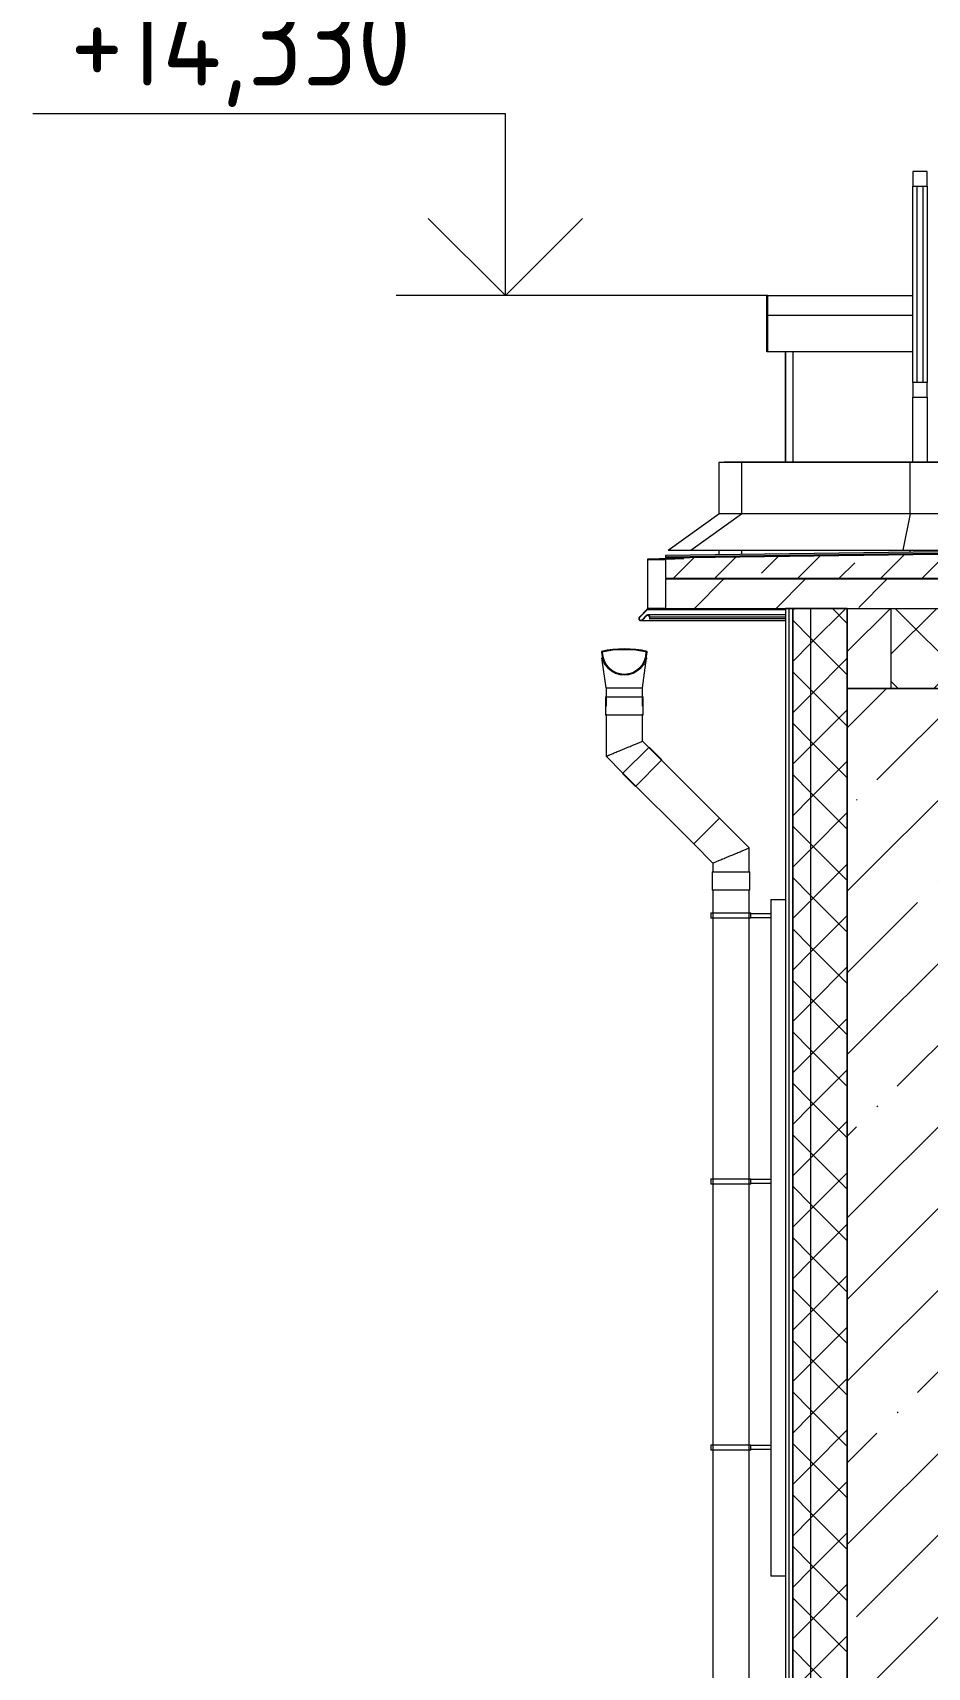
# Model space of a CAD drawing. Header units: millimetres. Extents: x -515342 to 330399, y -224905 to 507333.
# Drawn here: x 211699 to 214160, y 98591 to 103084 of the extents above; entities that cross this region are included whole.
import ezdxf

# ---------------------------------------------------------------- set-up
doc = ezdxf.new("R2010")
doc.units = ezdxf.units.MM
doc.layers.get('0').update_dxf_attribs({"lineweight": 0})
for name, color, linetype, lineweight in [('Аннотация', 7, 'Continuous', 0), ('Витраж', 7, 'Continuous', 0), ('Крыша', 7, 'Continuous', 0), ('Обобщенные модели', 7, 'Continuous', 0), ('Ограждение', 7, 'Continuous', 0), ('Отметки', 7, 'Continuous', 0), ('Перекрытие', 7, 'Continuous', 0), ('Стены', 7, 'Continuous', 0), ('Стены внутренние', 7, 'Continuous', 0), ('Стены наружные', 7, 'Continuous', 0), ('Стены несущие', 7, 'Continuous', 0), ('Стены отделка', 7, 'Continuous', 0), ('Стены перегородки', 7, 'Continuous', 0), ('Стены штриховка', 7, 'Continuous', 0)]:
    doc.layers.add(name, color=color, linetype=linetype, lineweight=lineweight)
doc.styles.add('GOST Common_1', font='', dxfattribs={"width": 0.9, "height": 250})
doc.styles.get('GOST Common_1').set_extended_font_data('GOST Common')
pattern_1 = [(45, (-6276.18, 7579.1), (-70.7107, 70.7107), []), (135, (-6276.18, 7579.1), (-70.7107, -70.7107), [])]

# ---------------------------------------------------------------- blocks, each defined once
blk = doc.blocks.new('Прямоугольный импост - АР_Откос_Металлический_50х330 Белый Правый-9899492-О_АР_П_Разрез 3-3')
at = {"layer": 'Витраж'}
for p, q in [((-16115, 2620), (-16075, 2620)), ((-16115, 2620), (-16115, 760)), ((-16075, 760), (-16115, 760))]:
    blk.add_line(p, q, dxfattribs=at)
blk = doc.blocks.new('Влж_Водосточная труба_Хомут - Хомут-9745428-О_АР_П_Разрез 3-3')
at = {"layer": 'Обобщенные модели'}
for p, q in [((-16170, 12630.8), (-16170, 12633.3)), ((-16115, 12630.8), (-16170, 12630.8)), ((-16170, 12618.3), (-16170, 12620.8)), ((-16170, 12620.8), (-16115, 12620.8))]:
    blk.add_line(p, q, dxfattribs=at)
for points in [[(-16170, 12630.7), (-16170, 12630.7), (-16170, 12630.8), (-16170, 12630.8)], [(-16170, 12620.8), (-16170, 12620.8), (-16170, 12620.8), (-16170, 12620.8)]]:
    blk.add_open_spline(points, degree=3, dxfattribs=at)
for points, knots in [([(-16170, 12630.8), (-16170, 12630.8), (-16170, 12630.8), (-16170, 12630.7), (-16170, 12630.7)], [0.49995738, 0.49995738, 0.49995738, 0.49995738, 0.51388889, 0.54861111, 0.54861111, 0.54861111, 0.54861111]), ([(-16170, 12620.8), (-16170, 12620.8), (-16170, 12620.8), (-16170, 12620.8), (-16170, 12620.8)], [0.5000435, 0.5000435, 0.5000435, 0.5000435, 0.51388889, 0.54861111, 0.54861111, 0.54861111, 0.54861111])]:
    blk.add_open_spline(points, degree=3, knots=knots, dxfattribs=at)
blk = doc.blocks.new('ASVP_ОМ_Водосточная воронка_Желоб - Водосточная воронка 125_100-9880137-О_АР_П_Разрез 3-3')
at = {"layer": 'Обобщенные модели'}
for p, q in [((-16568.4, 13251.5), (-16580, 13334)), ((-16468.4, 13251.5), (-16456.9, 13334)), ((-16569.9, 13226.5), (-16569.9, 13176.5)), ((-16569.9, 13226.5), (-16466.9, 13226.5)), ((-16568.4, 13251.5), (-16568.4, 13201.5)), ((-16568.4, 13251.5), (-16468.4, 13251.5)), ((-16468.4, 13201.5), (-16468.4, 13251.5)), ((-16466.9, 13176.5), (-16466.9, 13226.5)), ((-16466.9, 13176.5), (-16569.9, 13176.5))]:
    blk.add_line(p, q, dxfattribs=at)
for points, knots in [([(-16533.1, 13289.2), (-16536.5, 13290), (-16543.8, 13292.4), (-16552.3, 13297), (-16559, 13301.9), (-16562.8, 13305.3), (-16565.7, 13308.3), (-16567.7, 13310.6), (-16569.3, 13312.6), (-16570.3, 13314.1), (-16570.9, 13314.9), (-16571.4, 13315.5), (-16571.8, 13316.1), (-16572.3, 13317), (-16573.3, 13318.6), (-16574.6, 13320.8), (-16575.8, 13323.1), (-16576.5, 13324.6), (-16576.9, 13325.4), (-16577.1, 13326), (-16577.4, 13326.6), (-16577.7, 13327.3), (-16578.2, 13328.6), (-16578.9, 13330.4), (-16579.5, 13332.3), (-16579.8, 13333.4), (-16580, 13334)], [-0.4158887, -0.4158887, -0.4158887, -0.4158887, -0.3571429, -0.2857143, -0.25, -0.2142857, -0.1964286, -0.1785714, -0.1607143, -0.1517857, -0.1473214, -0.1428571, -0.1383929, -0.1339286, -0.125, -0.1071429, -0.0892857, -0.0803571, -0.0758929, -0.0714286, -0.0669643, -0.0625, -0.0535714, -0.0357143, -0.0178571, 0, 0, 0, 0]), ([(-16456.9, 13334), (-16457.1, 13333.4), (-16457.4, 13332.3), (-16458, 13330.4), (-16458.6, 13328.7), (-16459.2, 13327.4), (-16459.5, 13326.7), (-16459.7, 13326.1), (-16460, 13325.5), (-16460.4, 13324.7), (-16461.1, 13323.2), (-16462.2, 13320.9), (-16463.5, 13318.6), (-16464.5, 13317.1), (-16465.1, 13316.2), (-16465.5, 13315.6), (-16465.9, 13315), (-16466.5, 13314.1), (-16467.6, 13312.7), (-16469.1, 13310.7), (-16471.1, 13308.4), (-16474, 13305.4), (-16477.8, 13302), (-16484.5, 13297), (-16493.2, 13292.4), (-16500.6, 13290), (-16504.1, 13289.2)], [-1, -1, -1, -1, -0.9821429, -0.9642857, -0.9464286, -0.9375, -0.9330357, -0.9285714, -0.9241071, -0.9196429, -0.9107143, -0.8928571, -0.875, -0.8660714, -0.8616071, -0.8571429, -0.8526786, -0.8482143, -0.8392857, -0.8214286, -0.8035714, -0.7857143, -0.75, -0.7142857, -0.6428571, -0.5820001, -0.5820001, -0.5820001, -0.5820001])]:
    blk.add_open_spline(points, degree=3, knots=knots, dxfattribs=at)
blk.add_open_spline([(-16505.9, 13288.8), (-16514.1, 13287.1), (-16522.7, 13287.1), (-16530.9, 13288.8)], degree=3, dxfattribs=at)
blk = doc.blocks.new('ASVP_ОМ_Водосточная труба_Колено 135 - Колено 135-9883028-О_АР_П_Разрез 3-3')
at = {"layer": 'Обобщенные модели'}
for p, q in [((-16327.5, 12822.6), (-16292.2, 12857.9)), ((-16292.2, 12857.9), (-16256.8, 12893.3)), ((-16175, 12811.5), (-16256.8, 12893.3)), ((-16327.5, 12822.6), (-16275, 12770)), ((-16175, 12745.8), (-16175, 12811.5)), ((-16275, 12770), (-16275, 12745.8)), ((-16276.5, 12745.8), (-16276.5, 12695.8)), ((-16276.5, 12745.8), (-16175.3, 12745.8)), ((-16174.8, 12745.8), (-16173.5, 12745.8)), ((-16173.5, 12695.8), (-16173.5, 12745.8)), ((-16175.3, 12695.8), (-16276.5, 12695.8)), ((-16173.5, 12695.8), (-16174.8, 12695.8))]:
    blk.add_line(p, q, dxfattribs=at)
for points, knots in [([(-16225, 12790.8), (-16220.6, 12792.5), (-16211.9, 12796.2), (-16201.7, 12800.4), (-16194.5, 12803.4), (-16187.9, 12806.1), (-16181.2, 12808.9), (-16176.1, 12811), (-16175, 12811.5), (-16175, 12811.5)], [0, 0, 0, 0, 0.0833333, 0.1666667, 0.2083333, 0.25, 0.3333333, 0.4166667, 0.5, 0.5, 0.5, 0.5]), ([(-16275, 12770), (-16275, 12770), (-16273.9, 12770.5), (-16268.8, 12772.6), (-16262.1, 12775.4), (-16255.5, 12778.1), (-16248.3, 12781.1), (-16238.1, 12785.3), (-16229.4, 12789), (-16225, 12790.8)], [0.5, 0.5, 0.5, 0.5, 0.5833333, 0.6666667, 0.75, 0.7916667, 0.8333333, 0.9166667, 1, 1, 1, 1])]:
    blk.add_open_spline(points, degree=3, knots=knots, dxfattribs=at)
blk = doc.blocks.new('ASVP_ОМ_Водосточная труба - Трубы 100-9883363-О_АР_П_Разрез 3-3')
at = {"layer": 'Обобщенные модели'}
for p, q in [((-16256.8, 12893.3), (-16451.3, 13087.7)), ((-16522, 13017), (-16327.5, 12822.6)), ((-16292.2, 12857.9), (-16327.5, 12822.6)), ((-16256.8, 12893.3), (-16292.2, 12857.9))]:
    blk.add_line(p, q, dxfattribs=at)
blk = doc.blocks.new('ASVP_ОМ_Водосточная труба_Колено 135 - Колено 135-9882107-О_АР_П_Разрез 3-3')
at = {"layer": 'Обобщенные модели'}
for p, q in [((-16568.4, 13179.2), (-16568.4, 13063.5)), ((-16468.4, 13104.9), (-16468.4, 13179.2)), ((-16523, 13016), (-16450.2, 13088.8)), ((-16451.3, 13087.7), (-16468.4, 13104.9)), ((-16414.9, 13053.5), (-16450.2, 13088.8)), ((-16568.4, 13063.5), (-16522, 13017)), ((-16414.9, 13053.5), (-16487.7, 12980.6)), ((-16523, 13016), (-16487.7, 12980.6))]:
    blk.add_line(p, q, dxfattribs=at)
for points, knots in [([(-16568.4, 13063.5), (-16568.4, 13063.5), (-16567.3, 13064), (-16562.2, 13066.1), (-16555.6, 13068.8), (-16549, 13071.6), (-16541.7, 13074.6), (-16531.5, 13078.8), (-16522.8, 13082.4), (-16518.4, 13084.2)], [0.5, 0.5, 0.5, 0.5, 0.5833333, 0.6666667, 0.75, 0.7916667, 0.8333333, 0.9166667, 1, 1, 1, 1]), ([(-16518.4, 13084.2), (-16514.1, 13086.1), (-16505.4, 13089.6), (-16495.2, 13093.8), (-16487.9, 13096.9), (-16481.3, 13099.6), (-16474.7, 13102.4), (-16469.6, 13104.4), (-16468.4, 13104.9), (-16468.4, 13104.9)], [0, 0, 0, 0, 0.0833333, 0.1666667, 0.2083333, 0.25, 0.3333333, 0.4166667, 0.5, 0.5, 0.5, 0.5])]:
    blk.add_open_spline(points, degree=3, knots=knots, dxfattribs=at)
blk = doc.blocks.new('ASVP_ОМ_Водосточная труба_На стене - Труба 100-9889468-О_АР_П_Разрез 3-3')
at = {"layer": 'Обобщенные модели'}
for p, q in [((-16275, 12695.760475), (-16275, -604.239525)), ((-16175, -604.239525), (-16175, 12695.760475))]:
    blk.add_line(p, q, dxfattribs=at)
blk = doc.blocks.new('Влж_Водосточная труба_Хомут - Хомут-9753428-О_АР_П_Разрез 3-3')
at = {"layer": 'Обобщенные модели'}
for p, q in [((-16280, 12633.3), (-16280, 12618.3)), ((-16280, 12633.3), (-16225, 12633.3)), ((-16225, 12633.3), (-16170, 12633.3)), ((-16170, 12630.8), (-16170, 12633.3)), ((-16115, 12630.8), (-16170, 12630.8)), ((-16225, 12618.3), (-16280, 12618.3)), ((-16170, 12618.3), (-16225, 12618.3)), ((-16170, 12618.3), (-16170, 12620.8)), ((-16170, 12620.8), (-16115, 12620.8))]:
    blk.add_line(p, q, dxfattribs=at)
for points, knots in [([(-16170.2, 12625.8), (-16170.2, 12626.1), (-16170.2, 12626.7), (-16170.2, 12627.5), (-16170.2, 12628.3), (-16170.1, 12629), (-16170.1, 12629.6), (-16170.1, 12630.1), (-16170, 12630.5), (-16170, 12630.7), (-16170, 12630.8), (-16170, 12630.8)], [0, 0, 0, 0, 0.0555556, 0.1111111, 0.1666667, 0.2222222, 0.2777778, 0.3333333, 0.3888889, 0.4444444, 0.5000426, 0.5000426, 0.5000426, 0.5000426]), ([(-16170, 12630.8), (-16170, 12630.8), (-16170, 12630.8), (-16170, 12630.7), (-16170, 12630.7)], [0.5000435, 0.5000435, 0.5000435, 0.5000435, 0.51388889, 0.54861111, 0.54861111, 0.54861111, 0.54861111]), ([(-16170, 12620.8), (-16170, 12620.8), (-16170, 12620.8), (-16170, 12620.8), (-16170, 12621), (-16170, 12621.3), (-16170.1, 12621.9), (-16170.1, 12622.7), (-16170.2, 12624), (-16170.2, 12625), (-16170.2, 12625.8)], [0.4999574, 0.4999574, 0.4999574, 0.4999574, 0.5138889, 0.5486111, 0.5833333, 0.6527778, 0.7222222, 0.7916667, 0.8611111, 1, 1, 1, 1])]:
    blk.add_open_spline(points, degree=3, knots=knots, dxfattribs=at)
blk.add_open_spline([(-16170, 12620.8), (-16170, 12620.8), (-16170, 12620.8), (-16170, 12620.8)], degree=3, dxfattribs=at)
blk = doc.blocks.new('Влж_Водосточная труба_Хомут - Хомут-V47-О_АР_П_Разрез 3-3')
at = {"layer": 'Обобщенные модели'}
for p, q in [((-16170, 12630.8), (-16170, 12633.3)), ((-16115, 12630.8), (-16170, 12630.8)), ((-16170, 12618.3), (-16170, 12620.8)), ((-16170, 12620.8), (-16115, 12620.8))]:
    blk.add_line(p, q, dxfattribs=at)
for points in [[(-16170, 12630.7), (-16170, 12630.7), (-16170, 12630.8), (-16170, 12630.8)], [(-16170, 12620.8), (-16170, 12620.8), (-16170, 12620.8), (-16170, 12620.8)]]:
    blk.add_open_spline(points, degree=3, dxfattribs=at)
for points, knots in [([(-16170, 12630.8), (-16170, 12630.8), (-16170, 12630.8), (-16170, 12630.7), (-16170, 12630.7)], [0.5000435, 0.5000435, 0.5000435, 0.5000435, 0.51388889, 0.54861111, 0.54861111, 0.54861111, 0.54861111]), ([(-16170, 12620.8), (-16170, 12620.8), (-16170, 12620.8), (-16170, 12620.8), (-16170, 12620.8)], [0.49995738, 0.49995738, 0.49995738, 0.49995738, 0.51388889, 0.54861111, 0.54861111, 0.54861111, 0.54861111])]:
    blk.add_open_spline(points, degree=3, knots=knots, dxfattribs=at)
blk = doc.blocks.new('ASVP_ОМ_Водосточный желоб - Желоб 125-9912294-О_АР_П_Разрез 3-3')
at = {"layer": 'Обобщенные модели', "lineweight": 18}
for p, q in [((-16578.9, 13350), (-16580.9, 13350)), ((-16455.9, 13350), (-16457.9, 13350))]:
    blk.add_line(p, q, dxfattribs=at)
for radius in [62.5, 60.5]:
    blk.add_arc((-16518.4, 13350), radius, 180, 0, dxfattribs=at)
blk = doc.blocks.new('Влж_Решетка для желоба - Решетка 125-9890054-О_АР_П_Разрез 3-3')
at = {"layer": 'Обобщенные модели', "lineweight": 18}
for p, q in [((-16580.9, 13352), (-16580.9, 13350)), ((-16455.9, 13350), (-16455.9, 13352))]:
    blk.add_line(p, q, dxfattribs=at)
for centre in [(-16518.4, 13058.6), (-16518.4, 13056.6)]:
    blk.add_arc(centre, 300, 77.9753, 102.0247, dxfattribs=at)
blk = doc.blocks.new('СД_Люблино_Фасады_rvt-1-О_АР_П_Разрез 3-3')
at = {"layer": 'Стены внутренние'}
h = blk.add_hatch(dxfattribs=at)
h.set_pattern_fill('FP_1', color=256, style=0, pattern_type=2)
h.set_pattern_definition([(45, (-6276.18, 7579.1), (-224.5064, 224.5064), []), (45, (-6051.68, 7579.1), (-224.5064, 224.5064), [396.875, -79.375, 3.353, -76.022])])
h.paths.add_polyline_path([(-15905, -3570), (-15405, -3570), (-15405, 13250), (-15905, 13250), (-15905, -3277.7)])
at = {"layer": 'Стены наружные'}
h = blk.add_hatch(dxfattribs=at)
h.set_pattern_fill('FP_3', color=256, style=0, pattern_type=2)
h.set_pattern_definition(pattern_1)
h.paths.add_polyline_path([(-16005, 200), (-16005, 13470), (-16055, 13470), (-16055, 200)])
h = blk.add_hatch(dxfattribs=at)
h.set_pattern_fill('FP_3', color=256, style=0, pattern_type=2)
h.set_pattern_definition(pattern_1)
h.paths.add_polyline_path([(-15905, 200), (-15905, 13470), (-16005, 13470), (-16005, 200), (-15986.2, 200)])
at = {"layer": 'Стены внутренние'}
for p, q in [((-16075, 13872.2), (-16075, 14175)), ((-16055, 14175), (-16055, 13872.2)), ((-16075, 13550), (-16075, 13553))]:
    blk.add_line(p, q, dxfattribs=at)
at = {"layer": 'Стены несущие'}
for p, q in [((-15405, 13250), (-15905, 13250)), ((-15905, 13250), (-15905, 200)), ((-15905, 200), (-15905, 13250))]:
    blk.add_line(p, q, dxfattribs=at)
at = {"layer": 'Стены отделка', "lineweight": 9}
for p, q in [((-16065, 13470), (-16075, 13470)), ((-16075, 13470), (-16075, 200)), ((-16055, 13470), (-16065, 13470)), ((-16005, 13470), (-16055, 13470)), ((-15905, 13470), (-16005, 13470)), ((-15905, 13250), (-15905, 13470))]:
    blk.add_line(p, q, dxfattribs=at)
at = {"layer": 'Стены штриховка'}
for p, q in [((-16065, 200), (-16065, 13470)), ((-16055, 13470), (-16055, 200)), ((-16055, 200), (-16055, 13470)), ((-16005, 200), (-16005, 13470))]:
    blk.add_line(p, q, dxfattribs=at)
at = {"layer": 'Витраж', "lineweight": 9}
blk.add_blockref('Прямоугольный импост - АР_Откос_Металлический_50х330 Белый Правый-9899492-О_АР_П_Разрез 3-3', (0, 10050), dxfattribs=at)
at = {"layer": 'Обобщенные модели', "lineweight": 9}
for name, p in [('Влж_Решетка для желоба - Решетка 125-9890054-О_АР_П_Разрез 3-3', (0, 0)), ('ASVP_ОМ_Водосточный желоб - Желоб 125-9912294-О_АР_П_Разрез 3-3', (0, 0)), ('ASVP_ОМ_Водосточная воронка_Желоб - Водосточная воронка 125_100-9880137-О_АР_П_Разрез 3-3', (0, 0)), ('ASVP_ОМ_Водосточная труба_Колено 135 - Колено 135-9882107-О_АР_П_Разрез 3-3', (0, 0)), ('ASVP_ОМ_Водосточная труба - Трубы 100-9883363-О_АР_П_Разрез 3-3', (0, 0)), ('ASVP_ОМ_Водосточная труба_Колено 135 - Колено 135-9883028-О_АР_П_Разрез 3-3', (0, 0)), ('ASVP_ОМ_Водосточная труба_На стене - Труба 100-9889468-О_АР_П_Разрез 3-3', (0, 0)), ('Влж_Водосточная труба_Хомут - Хомут-9753428-О_АР_П_Разрез 3-3', (0, 0)), ('Влж_Водосточная труба_Хомут - Хомут-9745428-О_АР_П_Разрез 3-3', (0, 0)), ('Влж_Водосточная труба_Хомут - Хомут-9745428-О_АР_П_Разрез 3-3', (0, 0)), ('Влж_Водосточная труба_Хомут - Хомут-9745428-О_АР_П_Разрез 3-3', (0, 0)), ('Влж_Водосточная труба_Хомут - Хомут-V47-О_АР_П_Разрез 3-3', (0, 0)), ('Влж_Водосточная труба_Хомут - Хомут-9753428-О_АР_П_Разрез 3-3', (0, -731.1)), ('Влж_Водосточная труба_Хомут - Хомут-9745428-О_АР_П_Разрез 3-3', (0, -731.1)), ('Влж_Водосточная труба_Хомут - Хомут-9745428-О_АР_П_Разрез 3-3', (0, -731.1)), ('Влж_Водосточная труба_Хомут - Хомут-9745428-О_АР_П_Разрез 3-3', (0, -731.1)), ('Влж_Водосточная труба_Хомут - Хомут-V47-О_АР_П_Разрез 3-3', (0, -731.1)), ('Влж_Водосточная труба_Хомут - Хомут-9753428-О_АР_П_Разрез 3-3', (0, -1462.2)), ('Влж_Водосточная труба_Хомут - Хомут-9745428-О_АР_П_Разрез 3-3', (0, -1462.2)), ('Влж_Водосточная труба_Хомут - Хомут-9745428-О_АР_П_Разрез 3-3', (0, -1462.2)), ('Влж_Водосточная труба_Хомут - Хомут-9745428-О_АР_П_Разрез 3-3', (0, -1462.2)), ('Влж_Водосточная труба_Хомут - Хомут-V47-О_АР_П_Разрез 3-3', (0, -1462.2))]:
    blk.add_blockref(name, p, dxfattribs=at)
blk = doc.blocks.new('Ограждение - Ограждение-9809664-О_АР_П_Разрез 3-3')
at = {"layer": 'Ограждение'}
h = blk.add_hatch(dxfattribs=at)
h.set_pattern_fill('FP_6', color=256, style=0, pattern_type=2)
h.set_pattern_definition([(45, (-6276.18, 7579.1), (-106.066, 106.066), [])])
h.paths.add_polyline_path([(-16474.2, 13436.6), (-16469.4, 13438.8), (-16476, 13438.8)])
h.paths.add_polyline_path([(-16468.6, 13438.1), (-16457.2, 13449.5), (-16457.9, 13450.2), (-16469.4, 13438.8)])
h.paths.add_polyline_path([(-16476, 13438.8), (-16476, 13445.5), (-16478.2, 13440.6)])
h.paths.add_polyline_path([(-16454, 13470), (-16454, 13604), (-16455, 13605), (-16455, 13470)])
at = {"layer": 'Ограждение', "lineweight": 18}
for p, q in [((-16355, 13608), (-16455, 13605)), ((-16455, 13605), (-16455, 13470)), ((-16454, 13604), (-16355, 13607)), ((-16454, 13470), (-16454, 13604)), ((-16355, 13607), (-16355, 13608)), ((-16456.2, 13466.7), (-16476.8, 13446.2)), ((-16476, 13445.5), (-16455.4, 13466.1)), ((-16457.9, 13450.2), (-16469.4, 13438.8)), ((-16468.6, 13438.1), (-16457.2, 13449.5)), ((-16448.7, 13445.9), (-16448.7, 13441.3)), ((-16448.7, 13441.3), (-16447.7, 13441.3)), ((-16447.7, 13441.3), (-16447.7, 13445.9))]:
    blk.add_line(p, q, dxfattribs=at)
at = {"layer": 'Ограждение'}
for p, q in [((-16405, 13604), (-16454, 13604)), ((-16472.7, 13436.4), (-16075, 13436.4)), ((-16456.2, 13466.7), (-16455, 13466.7)), ((-16075, 13466.1), (-16455.4, 13466.1)), ((-16405, 13470), (-16454, 13470)), ((-16075, 13452), (-16453.7, 13452)), ((-16447.7, 13441.3), (-16447.7, 13445.9)), ((-16075, 13445.9), (-16447.7, 13445.9)), ((-16075, 13441.3), (-16447.7, 13441.3))]:
    blk.add_line(p, q, dxfattribs=at)
at = {"layer": 'Ограждение', "lineweight": 18}
for centre, radius, start, end in [((-16472.7, 13442.1), 5.73, 135, 315), ((-16472.7, 13442.1), 4.73, 135, 315), ((-16453.7, 13446), 6, 359.0871, 135), ((-16453.7, 13446), 5, 359, 135), ((-16460.2, 13470), 5.19, 320.4841, 359.5159), ((-16460.2, 13470), 6.19, 320.021, 359.5567)]:
    blk.add_arc(centre, radius, start, end, dxfattribs=at)
at = {"layer": 'Ограждение'}
for points, knots in [([(-16476.8, 13446.2), (-16477.1, 13445.8), (-16477.7, 13445), (-16478.3, 13443.6), (-16478.5, 13442.1), (-16478.3, 13440.9), (-16478, 13439.9), (-16477.7, 13439.3), (-16477.3, 13438.7), (-16477, 13438.3), (-16476.7, 13438), (-16476.3, 13437.7), (-16475.9, 13437.4), (-16475.5, 13437.1), (-16474.9, 13436.8), (-16474.3, 13436.6), (-16473.8, 13436.5), (-16473.4, 13436.4), (-16473.1, 13436.4), (-16472.7, 13436.4), (-16472.3, 13436.4), (-16471.9, 13436.4), (-16471.6, 13436.5), (-16471.2, 13436.6), (-16470.9, 13436.7), (-16470.4, 13436.9), (-16469.6, 13437.3), (-16469, 13437.7), (-16468.6, 13438.1)], [0, 0, 0, 0, 0.083333, 0.166667, 0.25, 0.333333, 0.375, 0.416667, 0.458333, 0.479167, 0.5, 0.541667, 0.5625, 0.583333, 0.625, 0.666667, 0.6875, 0.708333, 0.729167, 0.75, 0.770833, 0.791667, 0.8125, 0.833333, 0.854167, 0.875, 0.916667, 1, 1, 1, 1]), ([(-16470.3, 13438), (-16470.5, 13437.9), (-16470.8, 13437.8), (-16471.2, 13437.6), (-16471.4, 13437.6), (-16471.5, 13437.6)], [0.08333333, 0.08333333, 0.08333333, 0.08333333, 0.125, 0.14583333, 0.16666667, 0.16666667, 0.16666667, 0.16666667]), ([(-16447.7, 13445.9), (-16447.7, 13446.4), (-16447.8, 13447.3), (-16448.2, 13448.4), (-16448.6, 13449.3), (-16449.1, 13449.8), (-16449.5, 13450.4), (-16450.1, 13450.8), (-16450.7, 13451.2), (-16451.3, 13451.5), (-16452, 13451.8), (-16452.7, 13451.9), (-16453.4, 13452), (-16454.1, 13452), (-16454.8, 13451.9), (-16455.5, 13451.7), (-16456.2, 13451.4), (-16457, 13451), (-16457.6, 13450.6), (-16457.9, 13450.2)], [0, 0, 0, 0, 0.1, 0.2, 0.25, 0.3, 0.35, 0.4, 0.45, 0.5, 0.55, 0.6, 0.65, 0.7, 0.75, 0.8, 0.85, 0.9, 1, 1, 1, 1])]:
    blk.add_open_spline(points, degree=3, knots=knots, dxfattribs=at)
for points in [[(-16477.3, 13443.4), (-16477.2, 13443.7), (-16477, 13444.1), (-16476.8, 13444.5)], [(-16455, 13470), (-16455, 13469.6), (-16455.1, 13468.8), (-16455.5, 13467.7), (-16455.9, 13467), (-16456.2, 13466.7)], [(-16455.4, 13466.1), (-16455.1, 13466.4), (-16454.6, 13467.2), (-16454.1, 13468.6), (-16454, 13469.5), (-16454, 13470)], [(-16452.9, 13450.9), (-16452.7, 13450.9), (-16452.3, 13450.8), (-16451.9, 13450.7), (-16451.7, 13450.6)], [(-16448.8, 13447.1), (-16448.7, 13446.7), (-16448.7, 13446.3), (-16448.7, 13445.9)]]:
    blk.add_open_spline(points, degree=3, dxfattribs=at)
blk = doc.blocks.new('Ограждение - Ограждение-9810876-О_АР_П_Разрез 3-3')
at = {"layer": 'Ограждение'}
for p, q in [((-16125, 14275), (-16125, 14330)), ((-16125, 14330), (-15725, 14330)), ((-16125, 14175), (-16125, 14275)), ((-15725, 14275), (-16125, 14275)), ((-15725, 14175), (-16125, 14175))]:
    blk.add_line(p, q, dxfattribs=at)
blk = doc.blocks.new('Заглушка на парапетный отлив 2 - Заглушка на парапетный отлив 2-9811343-О_АР_П_Разрез 3-3')
at = {"layer": 'Обобщенные модели'}
for p, q in [((-16126, 14275), (-16126, 14330)), ((-16126, 14330), (-16125, 14330)), ((-16125, 14330), (-16125, 14275)), ((-16126, 14175), (-16126, 14275)), ((-16125, 14275), (-16126, 14275)), ((-16125, 14275), (-16125, 14175)), ((-16125, 14175), (-16126, 14175))]:
    blk.add_line(p, q, dxfattribs=at)
blk = doc.blocks.new('Прямоугольный импост - АР_Импост_40х40 _поручень ограждения на кровле_-10058576-О_АР_П_Разрез 3-3')
at = {"layer": 'Витраж', "lineweight": 18}
for p, q in [((-15725, 14671), (-15725, 14631)), ((-15685, 14671), (-15725, 14671)), ((-15685, 14631), (-15685, 14671)), ((-15725, 14631), (-15685, 14631))]:
    blk.add_line(p, q, dxfattribs=at)
blk = doc.blocks.new('Прямоугольный импост - АР_Импост_40х40 _стойка ограждения на кровле_-10058719-О_АР_П_Разрез 3-3')
at = {"layer": 'Витраж'}
for p, q in [((-15725, 14091), (-15725, 14631)), ((-15685, 14631), (-15685, 14091))]:
    blk.add_line(p, q, dxfattribs=at)
blk = doc.blocks.new('Прямоугольный импост - АР_Импост_16х16 _вертикальное заполнение ограждений_-10058717-О_АР_П_Разрез 3-3')
at = {"layer": 'Витраж'}
for p, q in [((-15713, 14091), (-15713, 14631)), ((-15697, 14631), (-15697, 14091))]:
    blk.add_line(p, q, dxfattribs=at)
blk = doc.blocks.new('Прямоугольный импост - АР_Импост_40х40 _поручень ограждения на кровле_-10058581-О_АР_П_Разрез 3-3')
at = {"layer": 'Витраж', "lineweight": 18}
for p, q in [((-15725, 14091), (-15725, 14051)), ((-15685, 14091), (-15725, 14091)), ((-15685, 14051), (-15685, 14091)), ((-15725, 14051), (-15685, 14051))]:
    blk.add_line(p, q, dxfattribs=at)
blk = doc.blocks.new('Прямоугольный импост - АР_Импост_40х40 _стойка ограждения на кровле_-10058723-О_АР_П_Разрез 3-3')
at = {"layer": 'Витраж'}
for p, q in [((-15725, 13872.2), (-15725, 14051)), ((-15685, 14051), (-15685, 13872.2))]:
    blk.add_line(p, q, dxfattribs=at)
blk = doc.blocks.new('Высотные отметки - Стрелка вверх-5091-О_АР_П_Разрез 3-3')
at = {"layer": 'Аннотация'}
for p, q in [((-12822.6, 7250), (-11522.6, 7250)), ((-12822.6, 6750), (-12822.6, 7250)), ((-12822.6, 6750), (-13034.8, 6962.1)), ((-12822.6, 6750), (-12610.5, 6962.1)), ((-13122.6, 6750), (-12522.6, 6750))]:
    blk.add_line(p, q, dxfattribs=at)

msp = doc.modelspace()

# ---------------------------------------------------------------- hatches: boundary and pattern name
at = {"layer": 'Крыша'}
for points in [[(213439.7438, 101642.3925), (214904.788, 101661.827), (214904.788, 101664.5929), (214922.8238, 101666.2666), (213439.7438, 101646.5929)], [(213439.7438, 101639.3922), (214904.788, 101658.8267), (214904.788, 101661.827), (213439.7438, 101642.3925)]]:
    msp.add_hatch(color=256, dxfattribs=at).paths.add_polyline_path(points)
h = msp.add_hatch(dxfattribs=at)
h.set_pattern_fill('FP_11', color=256, style=0, pattern_type=2)
h.set_pattern_definition([(45, (223568.56, 95610.5), (-114.0493, 114.0493), []), (45, (223682.61, 95610.5), (-114.0493, 114.0493), [201.613, -40.323, 3.353, -36.97])])
h.paths.add_polyline_path([(213439.7438, 101584.3929), (214904.788, 101584.3929), (214904.788, 101658.8267), (213439.7438, 101639.3922), (213439.7438, 101615.1512)])
at = {"layer": 'Перекрытие'}
h = msp.add_hatch(dxfattribs=at)
h.set_pattern_fill('FP_1', color=256, style=0, pattern_type=2)
h.set_pattern_definition([(45, (223568.56, 95610.5), (-224.506, 224.506), []), (45, (223793.07, 95610.5), (-224.506, 224.506), [396.875, -79.375, 3.353, -76.022])])
h.paths.add_polyline_path([(229290.3691, 101501.3929), (230649.7438, 101501.3929), (230649.7438, 101581.3929), (229149.7438, 101581.3929), (229149.7438, 101501.3929), (229183.9428, 101501.3929)])
h.paths.add_polyline_path([(213539.2824, 101501.3929), (214904.788, 101501.3929), (214904.788, 101581.3929), (213439.7438, 101581.3929), (213439.7438, 101501.3929)])
at = {"layer": 'Стены внутренние'}
h = msp.add_hatch(dxfattribs=at)
h.set_pattern_fill('FP_9', color=256, style=0, pattern_type=2)
h.set_pattern_definition([(45, (223568.56, 95610.5), (-235.732, 235.732), []), (45, (223725.7, 95610.5), (-235.732, 235.732), [])])
h.paths.add_polyline_path([(213939.7438, 101281.3929), (214059.7438, 101281.3929), (214059.7438, 101501.3929), (213939.7438, 101501.3929), (213939.7438, 101429.8603)])
h = msp.add_hatch(dxfattribs=at)
h.set_pattern_fill('FP_10', color=256, style=0, pattern_type=2)
h.set_pattern_definition([(45, (223568.56, 95610.5), (-106.066, 106.066), []), (135, (223568.56, 95610.5), (-106.066, -106.066), [])])
h.paths.add_polyline_path([(214538.2684, 101281.3929), (214809.7438, 101295.1699), (214809.7438, 101501.3929), (214059.7438, 101501.3929), (214059.7438, 101281.3929), (214284.2662, 101281.3929)])

# ---------------------------------------------------------------- linework, layer by layer
at = {"layer": 'Крыша'}
for p, q in [((214728.0254, 101903.5929), (213600.7358, 101903.5929)), ((214929.788, 101666.359), (213439.7438, 101646.5929)), ((214904.788, 101661.827), (213439.7438, 101642.3925)), ((214904.788, 101658.8267), (213439.7438, 101639.3922)), ((213439.7438, 101646.5929), (213439.7438, 101639.3922)), ((213439.7438, 101639.3922), (213439.7438, 101584.3929)), ((213439.7438, 101584.3929), (214904.788, 101584.3929))]:
    msp.add_line(p, q, dxfattribs=at)
at = {"layer": 'Отметки'}
msp.add_line((213719.7438, 102361.3929), (212999.2999, 102361.3929), dxfattribs=at)
at = {"layer": 'Перекрытие'}
for p, q in [((214904.788, 101581.3929), (213439.7438, 101581.3929)), ((213439.7438, 101581.3929), (213439.7438, 101501.3929)), ((213439.7438, 101501.3929), (214809.7438, 101501.3929))]:
    msp.add_line(p, q, dxfattribs=at)
at = {"layer": 'Стены'}
for p, q in [((213446.6862, 101661.3929), (213586.7313, 101761.3929)), ((213508.9676, 101661.3929), (213649.0127, 101761.3929)), ((214741.6278, 101761.3929), (213586.7313, 101761.3929)), ((214112.4102, 101761.3929), (214092.7282, 101661.3929)), ((213446.6862, 101661.3929), (214555.4238, 101661.3929))]:
    msp.add_line(p, q, dxfattribs=at)
at = {"layer": 'Стены наружные'}
for p, q in [((213769.7438, 102206.3929), (213769.7438, 101903.5929)), ((214741.6278, 101902.5929), (213586.7313, 101902.5929)), ((213586.7313, 101902.5929), (213586.7313, 101761.3929)), ((213649.0127, 101902.5929), (213649.0127, 101761.3929)), ((214112.4102, 101761.3929), (214112.4102, 101902.5929)), ((213586.7313, 101661.3929), (213586.7313, 101648.3988)), ((213649.0127, 101661.3929), (213649.0127, 101649.164)), ((214112.4102, 101655.5161), (214112.4102, 101661.3929)), ((213789.7438, 101584.3929), (213789.7438, 101581.3929))]:
    msp.add_line(p, q, dxfattribs=at)
at = {"layer": 'Стены отделка'}
msp.add_line((214059.7438, 101281.3929), (214538.2684, 101281.3929), dxfattribs=at)
at = {"layer": 'Стены перегородки'}
for p, q in [((213939.7438, 101501.3929), (213939.7438, 101281.3929)), ((214059.7438, 101501.3929), (214059.7438, 101281.3929)), ((213939.7438, 101281.3929), (214059.7438, 101281.3929))]:
    msp.add_line(p, q, dxfattribs=at)

# ---------------------------------------------------------------- block references
msp.add_blockref('СД_Люблино_Фасады_rvt-1-О_АР_П_Разрез 3-3', (229844.7438, 88031.3929))
at = {"layer": 'Витраж'}
for name in ['Прямоугольный импост - АР_Импост_40х40 _поручень ограждения на кровле_-10058576-О_АР_П_Разрез 3-3', 'Прямоугольный импост - АР_Импост_40х40 _стойка ограждения на кровле_-10058719-О_АР_П_Разрез 3-3', 'Прямоугольный импост - АР_Импост_16х16 _вертикальное заполнение ограждений_-10058717-О_АР_П_Разрез 3-3', 'Прямоугольный импост - АР_Импост_40х40 _поручень ограждения на кровле_-10058581-О_АР_П_Разрез 3-3', 'Прямоугольный импост - АР_Импост_40х40 _стойка ограждения на кровле_-10058723-О_АР_П_Разрез 3-3']:
    msp.add_blockref(name, (229844.7438, 88031.3929), dxfattribs=at)
at = {"layer": 'Обобщенные модели'}
msp.add_blockref('Заглушка на парапетный отлив 2 - Заглушка на парапетный отлив 2-9811343-О_АР_П_Разрез 3-3', (229844.7438, 88031.3929), dxfattribs=at)
at = {"layer": 'Ограждение'}
for name in ['Ограждение - Ограждение-9810876-О_АР_П_Разрез 3-3', 'Ограждение - Ограждение-9809664-О_АР_П_Разрез 3-3']:
    msp.add_blockref(name, (229844.7438, 88031.3929), dxfattribs=at)
at = {"layer": 'Отметки', "extrusion": (0, 0, -1)}
for p in [(-202090.7477, 96001.5929), (-200176.677, 95611.3929)]:
    msp.add_blockref('Высотные отметки - Стрелка вверх-5091-О_АР_П_Разрез 3-3', p, dxfattribs=at)

# ---------------------------------------------------------------- texts
at = {"layer": 'Отметки', "insert": (211802.7396, 103188.1), "char_height": 250, "width": 1191.744618, "attachment_point": 1, "line_spacing_factor": 1.022761, "style": 'GOST Common_1'}
msp.add_mtext('+14,330', dxfattribs=at)

doc.saveas('drawing.dxf')
